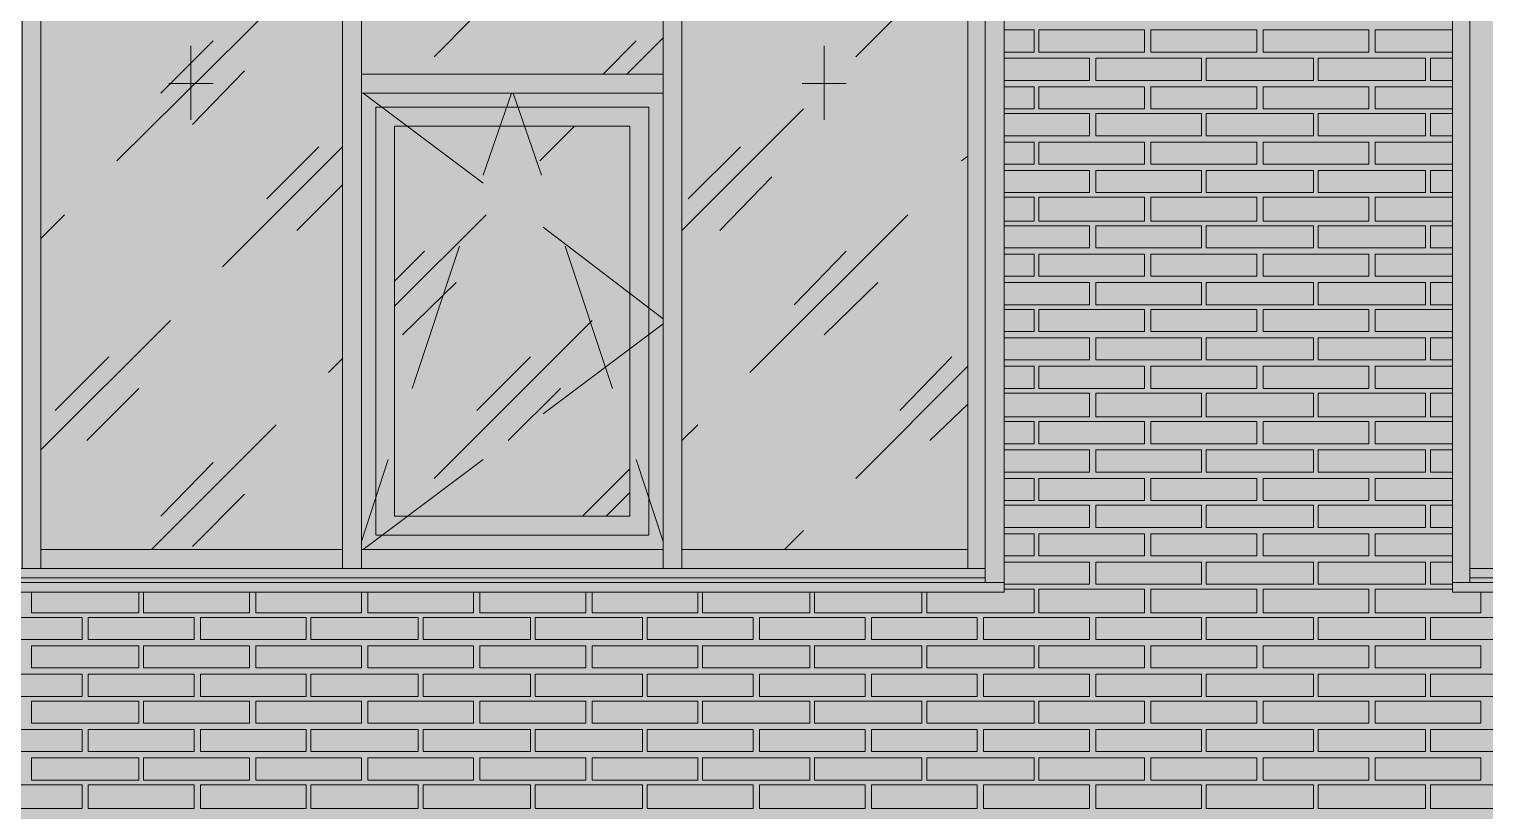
# Model space of a CAD drawing. Header units: millimetres. Extents: x -28928 to 100580, y -22867 to 36490.
# Drawn here: x 58359 to 62260, y 20492 to 22586 of the extents above; entities that cross this region are included whole.
import ezdxf

# ---------------------------------------------------------------- set-up
doc = ezdxf.new("R2010")
doc.units = ezdxf.units.MM
doc.layers.add('PDF _Геометрия', color=7, linetype='Continuous', true_color=0x8f8e8d)
doc.layers.add('PDF _Сплошная заливка', color=7, linetype='Continuous', true_color=0xffffff)

msp = doc.modelspace()

# ---------------------------------------------------------------- hatches: boundary and pattern name
at = {"layer": 'PDF _Сплошная заливка', "true_color": 0xdcd6cf, "transparency": 33554559}
msp.add_hatch(color=254, dxfattribs=at).paths.add_polyline_path([(64868.4, 16343.4), (64868.4, 19592.6), (66268.7, 19592.6), (66268.7, 16343.4), (82239.9, 16343.4), (82239.9, 30089.1), (52662.6, 30089.1), (52662.6, 16343.4), (62173.4, 16343.4), (62173.4, 19592.6), (64271.8, 19592.6), (64271.8, 16343.4)])

# ---------------------------------------------------------------- linework, layer by layer
at = {"layer": 'PDF _Геометрия', "color": 7, "lineweight": 9}
for points in [[(56174.1, 23789.5), (60971.8, 23789.5), (60971.8, 21090.3), (60971.8, 21166.4), (60971.8, 22439.9), (60971.8, 23713.4), (60971.8, 23789.5), (60921.1, 23789.5), (60921.1, 23713.4), (60921.1, 22439.9), (60921.1, 21141), (60874.5, 21141), (60874.5, 22439.9), (60874.5, 23738.7), (60921.1, 23738.7), (60921.1, 22439.9), (60921.1, 21166.4), (60921.1, 21103)], [(62270.7, 21141), (62219.9, 21141), (62219.9, 22439.9), (62219.9, 23713.4), (62219.9, 23789.5), (62173.4, 23789.5), (62173.4, 23713.4), (62173.4, 22439.9), (62173.4, 21166.4), (62173.4, 21090.3), (62173.4, 23789.5), (63171.8, 23789.5)], [(62219.9, 21103), (62219.9, 21166.4), (62219.9, 22439.9), (62219.9, 23738.7), (62270.7, 23738.7)], [(59444.5, 22511.8), (59867.6, 22939.1)], [(60574.1, 22511.8), (60874.5, 22812.2)], [(58594.1, 22232.6), (59021.4, 22655.7)], [(58712.6, 22414.5), (58852.2, 22554.1)], [(59897.2, 22465.3), (59986.1, 22554.1)], [(59960.7, 22465.3), (60058, 22562.6)], [(58793, 22541.4), (58793, 22342.6)], [(60489.5, 22541.4), (60489.5, 22342.6)], [(58797.2, 22329.9), (58936.8, 22473.7)], [(58733.7, 22439.9), (58852.2, 22439.9)], [(60430.3, 22439.9), (60548.7, 22439.9)], [(59254.1, 22414.5), (59575.7, 22173.4)], [(59575.7, 22194.5), (59651.8, 22414.5)], [(59656.1, 22414.5), (59732.2, 22194.5)], [(60108.7, 22046.4), (60434.5, 22372.2)], [(59728, 22232.6), (59821.1, 22325.7)], [(58877.6, 21949.1), (59199.1, 22270.7)], [(58996.1, 22131), (59135.7, 22270.7)], [(60125.7, 22131), (60265.3, 22270.7)], [(60857.6, 22232.6), (60874.5, 22245.3)], [(59076.4, 22046.4), (59199.1, 22169.1)], [(60210.3, 22046.4), (60349.9, 22190.3)], [(58391.1, 22025.3), (58454.5, 22088.7)], [(59338.7, 21843.4), (59584.1, 22088.7)], [(60290.7, 21665.7), (60713.7, 22088.7)], [(59736.4, 22054.9), (60058, 21809.5)], [(59385.3, 21623.4), (59512.2, 22004.1)], [(59795.7, 22004.1), (59922.6, 21623.4)], [(59338.7, 21911), (59419.1, 21991.4)], [(60409.1, 21847.6), (60548.7, 21991.4)], [(59359.9, 21767.2), (59503.7, 21906.8)], [(60489.5, 21767.2), (60633.4, 21906.8)], [(58391.1, 21458.4), (58738, 21805.3)], [(59444.5, 21382.2), (59867.6, 21805.3)], [(59736.4, 21555.7), (60058, 21796.8)], [(58429.1, 21564.1), (58573, 21708)], [(59161.1, 21665.7), (59199.1, 21703.7)], [(59558.7, 21564.1), (59702.6, 21708)], [(60692.6, 21564.1), (60832.2, 21708)], [(60574.1, 21382.2), (60874.5, 21682.6)], [(58513.7, 21483.7), (58653.4, 21623.4)], [(59643.4, 21483.7), (59783, 21623.4)], [(60773, 21483.7), (60874.5, 21581)], [(58687.2, 21191.8), (59021.4, 21526)], [(60108.7, 21483.7), (60151.1, 21526)], [(58712.6, 21280.7), (58852.2, 21424.5)], [(59249.9, 21213), (59321.8, 21433)], [(59254.1, 21191.8), (59575.7, 21433)], [(59986.1, 21433), (60058, 21213)], [(59842.2, 21280.7), (59969.1, 21407.6)], [(58797.2, 21200.3), (58936.8, 21339.9)], [(59905.7, 21280.7), (59969.1, 21344.1)], [(60383.7, 21191.8), (60434.5, 21242.6)], [(60971.8, 21107.2), (60971.8, 21103), (53178.7, 21103), (53178.7, 21107.2)], [(60921.1, 21141), (53229.5, 21141)], [(60921.1, 21115.7), (53229.5, 21115.7), (60921.1, 21115.7)], [(60921.1, 21115.7), (53229.5, 21115.7)], [(63171.8, 21107.2), (63171.8, 21103), (62173.4, 21103), (62173.4, 21107.2)], [(63121.1, 21141), (62219.9, 21141)], [(63121.1, 21115.7), (62219.9, 21115.7), (63121.1, 21115.7)], [(63121.1, 21115.7), (62219.9, 21115.7)], [(60971.8, 21103), (60971.8, 21077.6), (53178.7, 21077.6), (53178.7, 21103)], [(60971.8, 21086), (60971.8, 21077.6)], [(63171.8, 21103), (63171.8, 21077.6), (62173.4, 21077.6), (62173.4, 21103)], [(62173.4, 21077.6), (62173.4, 21086)]]:
    msp.add_lwpolyline(points, dxfattribs=at)
for points in [[(58340.3, 22439.9), (58340.3, 23738.7), (58391.1, 23738.7), (58391.1, 22439.9), (58391.1, 21141), (58340.3, 21141)], [(59199.1, 22439.9), (59199.1, 23738.7), (59249.9, 23738.7), (59249.9, 22439.9), (59249.9, 21141), (59199.1, 21141)], [(60058, 22439.9), (60058, 23738.7), (60108.7, 23738.7), (60108.7, 22439.9), (60108.7, 21141), (60058, 21141)], [(60058, 22414.5), (59249.9, 22414.5), (59249.9, 22465.3), (60058, 22465.3)], [(59288, 22376.4), (60019.9, 22376.4), (60019.9, 21229.9), (59288, 21229.9)], [(60019.9, 22376.4), (60019.9, 21229.9), (59288, 21229.9), (59288, 22376.4)], [(59969.1, 22325.7), (59338.7, 22325.7), (59338.7, 21280.7), (59969.1, 21280.7)], [(59338.7, 21280.7), (59338.7, 22325.7), (59969.1, 22325.7), (59969.1, 21280.7)], [(59199.1, 21141), (58391.1, 21141), (58391.1, 21191.8), (59199.1, 21191.8)], [(60058, 21141), (59249.9, 21141), (59249.9, 21191.8), (60058, 21191.8)], [(60874.5, 21141), (60108.7, 21141), (60108.7, 21191.8), (60874.5, 21191.8)]]:
    msp.add_lwpolyline(points, close=True, dxfattribs=at)
at = {"layer": 'PDF _Геометрия', "lineweight": 9}
for points in [[(60971.8, 22583.7), (61052.2, 22583.7), (61052.2, 22524.5), (60971.8, 22524.5)], [(62173.4, 22524.5), (61966.1, 22524.5), (61966.1, 22583.7), (62173.4, 22583.7)], [(60971.8, 22507.6), (61056.4, 22507.6), (61200.3, 22507.6), (61200.3, 22448.4), (61056.4, 22448.4), (60971.8, 22448.4)], [(62173.4, 22448.4), (62114.1, 22448.4), (62114.1, 22507.6), (62173.4, 22507.6)], [(60971.8, 22431.4), (61052.2, 22431.4), (61052.2, 22372.2), (60971.8, 22372.2)], [(62173.4, 22372.2), (61966.1, 22372.2), (61966.1, 22431.4), (62173.4, 22431.4)], [(60971.8, 22359.5), (61056.4, 22359.5), (61200.3, 22359.5), (61200.3, 22300.3), (61056.4, 22300.3), (60971.8, 22300.3)], [(62173.4, 22300.3), (62114.1, 22300.3), (62114.1, 22359.5), (62173.4, 22359.5)], [(60971.8, 22283.4), (61052.2, 22283.4), (61052.2, 22224.1), (60971.8, 22224.1)], [(62173.4, 22224.1), (61966.1, 22224.1), (61966.1, 22283.4), (62173.4, 22283.4)], [(60971.8, 22207.2), (61056.4, 22207.2), (61200.3, 22207.2), (61200.3, 22148), (61056.4, 22148), (60971.8, 22148)], [(62173.4, 22148), (62114.1, 22148), (62114.1, 22207.2), (62173.4, 22207.2)], [(60971.8, 22135.3), (61052.2, 22135.3), (61052.2, 22071.8), (60971.8, 22071.8)], [(62173.4, 22071.8), (61966.1, 22071.8), (61966.1, 22135.3), (62173.4, 22135.3)], [(60971.8, 22059.1), (61056.4, 22059.1), (61200.3, 22059.1), (61200.3, 21999.9), (61056.4, 21999.9), (60971.8, 21999.9)], [(62173.4, 21999.9), (62114.1, 21999.9), (62114.1, 22059.1), (62173.4, 22059.1)], [(60971.8, 21983), (61052.2, 21983), (61052.2, 21923.7), (60971.8, 21923.7)], [(62173.4, 21923.7), (61966.1, 21923.7), (61966.1, 21983), (62173.4, 21983)], [(60971.8, 21906.8), (61056.4, 21906.8), (61200.3, 21906.8), (61200.3, 21847.6), (61056.4, 21847.6), (60971.8, 21847.6)], [(62173.4, 21847.6), (62114.1, 21847.6), (62114.1, 21906.8), (62173.4, 21906.8)], [(60971.8, 21834.9), (61052.2, 21834.9), (61052.2, 21775.7), (60971.8, 21775.7)], [(62173.4, 21775.7), (61966.1, 21775.7), (61966.1, 21834.9), (62173.4, 21834.9)], [(60971.8, 21758.7), (61056.4, 21758.7), (61200.3, 21758.7), (61200.3, 21699.5), (61056.4, 21699.5), (60971.8, 21699.5)], [(62173.4, 21699.5), (62114.1, 21699.5), (62114.1, 21758.7), (62173.4, 21758.7)], [(60971.8, 21682.6), (61052.2, 21682.6), (61052.2, 21623.4), (60971.8, 21623.4)], [(62173.4, 21623.4), (61966.1, 21623.4), (61966.1, 21682.6), (62173.4, 21682.6)], [(60971.8, 21610.7), (61056.4, 21610.7), (61200.3, 21610.7), (61200.3, 21547.2), (61056.4, 21547.2), (60971.8, 21547.2)], [(62173.4, 21547.2), (62114.1, 21547.2), (62114.1, 21610.7), (62173.4, 21610.7)], [(60971.8, 21534.5), (61052.2, 21534.5), (61052.2, 21475.3), (60971.8, 21475.3)], [(62173.4, 21475.3), (61966.1, 21475.3), (61966.1, 21534.5), (62173.4, 21534.5)], [(60971.8, 21458.4), (61056.4, 21458.4), (61200.3, 21458.4), (61200.3, 21399.1), (61056.4, 21399.1), (60971.8, 21399.1)], [(62173.4, 21399.1), (62114.1, 21399.1), (62114.1, 21458.4), (62173.4, 21458.4)], [(60971.8, 21382.2), (61052.2, 21382.2), (61052.2, 21323), (60971.8, 21323)], [(62173.4, 21323), (61966.1, 21323), (61966.1, 21382.2), (62173.4, 21382.2)], [(60971.8, 21310.3), (61056.4, 21310.3), (61200.3, 21310.3), (61200.3, 21251), (61056.4, 21251), (60971.8, 21251)], [(62173.4, 21251), (62114.1, 21251), (62114.1, 21310.3), (62173.4, 21310.3)], [(60971.8, 21234.1), (61052.2, 21234.1), (61052.2, 21174.9), (60971.8, 21174.9)], [(62173.4, 21174.9), (61966.1, 21174.9), (61966.1, 21234.1), (62173.4, 21234.1)], [(60971.8, 21158), (61056.4, 21158), (61200.3, 21158), (61200.3, 21098.7), (61056.4, 21098.7), (60971.8, 21098.7)], [(62173.4, 21098.7), (62114.1, 21098.7), (62114.1, 21158), (62173.4, 21158)], [(58653.4, 21077.6), (58653.4, 21022.6), (58365.7, 21022.6), (58365.7, 21077.6)], [(58949.5, 21077.6), (58949.5, 21022.6), (58666.1, 21022.6), (58666.1, 21077.6)], [(59249.9, 21077.6), (59249.9, 21022.6), (58966.4, 21022.6), (58966.4, 21077.6)], [(59550.3, 21077.6), (59550.3, 21022.6), (59266.8, 21022.6), (59266.8, 21077.6)], [(59850.7, 21077.6), (59850.7, 21022.6), (59567.2, 21022.6), (59567.2, 21077.6)], [(60151.1, 21077.6), (60151.1, 21022.6), (59867.6, 21022.6), (59867.6, 21077.6)], [(60451.4, 21077.6), (60451.4, 21022.6), (60163.7, 21022.6), (60163.7, 21077.6)], [(60751.8, 21077.6), (60751.8, 21022.6), (60464.1, 21022.6), (60464.1, 21077.6)], [(60971.8, 21086), (61052.2, 21086), (61052.2, 21022.6), (60764.5, 21022.6), (60764.5, 21077.6)], [(62249.5, 21077.6), (62249.5, 21022.6), (61966.1, 21022.6), (61966.1, 21086), (62173.4, 21086)]]:
    msp.add_lwpolyline(points, dxfattribs=at)
for points in [[(61348.4, 22583.7), (61348.4, 22524.5), (61064.9, 22524.5), (61064.9, 22583.7)], [(61648.7, 22583.7), (61648.7, 22524.5), (61365.3, 22524.5), (61365.3, 22583.7)], [(61949.1, 22583.7), (61949.1, 22524.5), (61665.7, 22524.5), (61665.7, 22583.7)], [(61500.7, 22448.4), (61356.8, 22448.4), (61217.2, 22448.4), (61217.2, 22507.6), (61356.8, 22507.6), (61500.7, 22507.6)], [(61801.1, 22448.4), (61657.2, 22448.4), (61513.4, 22448.4), (61513.4, 22507.6), (61657.2, 22507.6), (61801.1, 22507.6)], [(62101.4, 22448.4), (61957.6, 22448.4), (61813.7, 22448.4), (61813.7, 22507.6), (61957.6, 22507.6), (62101.4, 22507.6)], [(61348.4, 22431.4), (61348.4, 22372.2), (61064.9, 22372.2), (61064.9, 22431.4)], [(61648.7, 22431.4), (61648.7, 22372.2), (61365.3, 22372.2), (61365.3, 22431.4)], [(61949.1, 22431.4), (61949.1, 22372.2), (61665.7, 22372.2), (61665.7, 22431.4)], [(61500.7, 22300.3), (61356.8, 22300.3), (61217.2, 22300.3), (61217.2, 22359.5), (61356.8, 22359.5), (61500.7, 22359.5)], [(61801.1, 22300.3), (61657.2, 22300.3), (61513.4, 22300.3), (61513.4, 22359.5), (61657.2, 22359.5), (61801.1, 22359.5)], [(62101.4, 22300.3), (61957.6, 22300.3), (61813.7, 22300.3), (61813.7, 22359.5), (61957.6, 22359.5), (62101.4, 22359.5)], [(61348.4, 22283.4), (61348.4, 22224.1), (61064.9, 22224.1), (61064.9, 22283.4)], [(61648.7, 22283.4), (61648.7, 22224.1), (61365.3, 22224.1), (61365.3, 22283.4)], [(61949.1, 22283.4), (61949.1, 22224.1), (61665.7, 22224.1), (61665.7, 22283.4)], [(61500.7, 22148), (61356.8, 22148), (61217.2, 22148), (61217.2, 22207.2), (61356.8, 22207.2), (61500.7, 22207.2)], [(61801.1, 22148), (61657.2, 22148), (61513.4, 22148), (61513.4, 22207.2), (61657.2, 22207.2), (61801.1, 22207.2)], [(62101.4, 22148), (61957.6, 22148), (61813.7, 22148), (61813.7, 22207.2), (61957.6, 22207.2), (62101.4, 22207.2)], [(61348.4, 22135.3), (61348.4, 22071.8), (61064.9, 22071.8), (61064.9, 22135.3)], [(61648.7, 22135.3), (61648.7, 22071.8), (61365.3, 22071.8), (61365.3, 22135.3)], [(61949.1, 22135.3), (61949.1, 22071.8), (61665.7, 22071.8), (61665.7, 22135.3)], [(61500.7, 21999.9), (61356.8, 21999.9), (61217.2, 21999.9), (61217.2, 22059.1), (61356.8, 22059.1), (61500.7, 22059.1)], [(61801.1, 21999.9), (61657.2, 21999.9), (61513.4, 21999.9), (61513.4, 22059.1), (61657.2, 22059.1), (61801.1, 22059.1)], [(62101.4, 21999.9), (61957.6, 21999.9), (61813.7, 21999.9), (61813.7, 22059.1), (61957.6, 22059.1), (62101.4, 22059.1)], [(61348.4, 21983), (61348.4, 21923.7), (61064.9, 21923.7), (61064.9, 21983)], [(61648.7, 21983), (61648.7, 21923.7), (61365.3, 21923.7), (61365.3, 21983)], [(61949.1, 21983), (61949.1, 21923.7), (61665.7, 21923.7), (61665.7, 21983)], [(61500.7, 21847.6), (61356.8, 21847.6), (61217.2, 21847.6), (61217.2, 21906.8), (61356.8, 21906.8), (61500.7, 21906.8)], [(61801.1, 21847.6), (61657.2, 21847.6), (61513.4, 21847.6), (61513.4, 21906.8), (61657.2, 21906.8), (61801.1, 21906.8)], [(62101.4, 21847.6), (61957.6, 21847.6), (61813.7, 21847.6), (61813.7, 21906.8), (61957.6, 21906.8), (62101.4, 21906.8)], [(61348.4, 21834.9), (61348.4, 21775.7), (61064.9, 21775.7), (61064.9, 21834.9)], [(61648.7, 21834.9), (61648.7, 21775.7), (61365.3, 21775.7), (61365.3, 21834.9)], [(61949.1, 21834.9), (61949.1, 21775.7), (61665.7, 21775.7), (61665.7, 21834.9)], [(61500.7, 21699.5), (61356.8, 21699.5), (61217.2, 21699.5), (61217.2, 21758.7), (61356.8, 21758.7), (61500.7, 21758.7)], [(61801.1, 21699.5), (61657.2, 21699.5), (61513.4, 21699.5), (61513.4, 21758.7), (61657.2, 21758.7), (61801.1, 21758.7)], [(62101.4, 21699.5), (61957.6, 21699.5), (61813.7, 21699.5), (61813.7, 21758.7), (61957.6, 21758.7), (62101.4, 21758.7)], [(61348.4, 21682.6), (61348.4, 21623.4), (61064.9, 21623.4), (61064.9, 21682.6)], [(61648.7, 21682.6), (61648.7, 21623.4), (61365.3, 21623.4), (61365.3, 21682.6)], [(61949.1, 21682.6), (61949.1, 21623.4), (61665.7, 21623.4), (61665.7, 21682.6)], [(61500.7, 21547.2), (61356.8, 21547.2), (61217.2, 21547.2), (61217.2, 21610.7), (61356.8, 21610.7), (61500.7, 21610.7)], [(61801.1, 21547.2), (61657.2, 21547.2), (61513.4, 21547.2), (61513.4, 21610.7), (61657.2, 21610.7), (61801.1, 21610.7)], [(62101.4, 21547.2), (61957.6, 21547.2), (61813.7, 21547.2), (61813.7, 21610.7), (61957.6, 21610.7), (62101.4, 21610.7)], [(61348.4, 21534.5), (61348.4, 21475.3), (61064.9, 21475.3), (61064.9, 21534.5)], [(61648.7, 21534.5), (61648.7, 21475.3), (61365.3, 21475.3), (61365.3, 21534.5)], [(61949.1, 21534.5), (61949.1, 21475.3), (61665.7, 21475.3), (61665.7, 21534.5)], [(61500.7, 21399.1), (61356.8, 21399.1), (61217.2, 21399.1), (61217.2, 21458.4), (61356.8, 21458.4), (61500.7, 21458.4)], [(61801.1, 21399.1), (61657.2, 21399.1), (61513.4, 21399.1), (61513.4, 21458.4), (61657.2, 21458.4), (61801.1, 21458.4)], [(62101.4, 21399.1), (61957.6, 21399.1), (61813.7, 21399.1), (61813.7, 21458.4), (61957.6, 21458.4), (62101.4, 21458.4)], [(61348.4, 21382.2), (61348.4, 21323), (61064.9, 21323), (61064.9, 21382.2)], [(61648.7, 21382.2), (61648.7, 21323), (61365.3, 21323), (61365.3, 21382.2)], [(61949.1, 21382.2), (61949.1, 21323), (61665.7, 21323), (61665.7, 21382.2)], [(61500.7, 21251), (61356.8, 21251), (61217.2, 21251), (61217.2, 21310.3), (61356.8, 21310.3), (61500.7, 21310.3)], [(61801.1, 21251), (61657.2, 21251), (61513.4, 21251), (61513.4, 21310.3), (61657.2, 21310.3), (61801.1, 21310.3)], [(62101.4, 21251), (61957.6, 21251), (61813.7, 21251), (61813.7, 21310.3), (61957.6, 21310.3), (62101.4, 21310.3)], [(61348.4, 21234.1), (61348.4, 21174.9), (61064.9, 21174.9), (61064.9, 21234.1)], [(61648.7, 21234.1), (61648.7, 21174.9), (61365.3, 21174.9), (61365.3, 21234.1)], [(61949.1, 21234.1), (61949.1, 21174.9), (61665.7, 21174.9), (61665.7, 21234.1)], [(61500.7, 21098.7), (61356.8, 21098.7), (61217.2, 21098.7), (61217.2, 21158), (61356.8, 21158), (61500.7, 21158)], [(61801.1, 21098.7), (61657.2, 21098.7), (61513.4, 21098.7), (61513.4, 21158), (61657.2, 21158), (61801.1, 21158)], [(62101.4, 21098.7), (61957.6, 21098.7), (61813.7, 21098.7), (61813.7, 21158), (61957.6, 21158), (62101.4, 21158)], [(61348.4, 21086), (61348.4, 21022.6), (61064.9, 21022.6), (61064.9, 21086)], [(61648.7, 21086), (61648.7, 21022.6), (61365.3, 21022.6), (61365.3, 21086)], [(61949.1, 21086), (61949.1, 21022.6), (61665.7, 21022.6), (61665.7, 21086)], [(58501.1, 20950.7), (58361.4, 20950.7), (58217.6, 20950.7), (58217.6, 21009.9), (58361.4, 21009.9), (58501.1, 21009.9)], [(58801.4, 20950.7), (58657.6, 20950.7), (58518, 20950.7), (58518, 21009.9), (58657.6, 21009.9), (58801.4, 21009.9)], [(59101.8, 20950.7), (58958, 20950.7), (58818.4, 20950.7), (58818.4, 21009.9), (58958, 21009.9), (59101.8, 21009.9)], [(59402.2, 20950.7), (59258.4, 20950.7), (59114.5, 20950.7), (59114.5, 21009.9), (59258.4, 21009.9), (59402.2, 21009.9)], [(59702.6, 20950.7), (59558.7, 20950.7), (59414.9, 20950.7), (59414.9, 21009.9), (59558.7, 21009.9), (59702.6, 21009.9)], [(60003, 20950.7), (59859.1, 20950.7), (59715.3, 20950.7), (59715.3, 21009.9), (59859.1, 21009.9), (60003, 21009.9)], [(60299.1, 20950.7), (60159.5, 20950.7), (60015.7, 20950.7), (60015.7, 21009.9), (60159.5, 21009.9), (60299.1, 21009.9)], [(60599.5, 20950.7), (60459.9, 20950.7), (60316.1, 20950.7), (60316.1, 21009.9), (60459.9, 21009.9), (60599.5, 21009.9)], [(60899.9, 20950.7), (60756.1, 20950.7), (60616.4, 20950.7), (60616.4, 21009.9), (60756.1, 21009.9), (60899.9, 21009.9)], [(61200.3, 20950.7), (61056.4, 20950.7), (60916.8, 20950.7), (60916.8, 21009.9), (61056.4, 21009.9), (61200.3, 21009.9)], [(61500.7, 20950.7), (61356.8, 20950.7), (61217.2, 20950.7), (61217.2, 21009.9), (61356.8, 21009.9), (61500.7, 21009.9)], [(61801.1, 20950.7), (61657.2, 20950.7), (61513.4, 20950.7), (61513.4, 21009.9), (61657.2, 21009.9), (61801.1, 21009.9)], [(62101.4, 20950.7), (61957.6, 20950.7), (61813.7, 20950.7), (61813.7, 21009.9), (61957.6, 21009.9), (62101.4, 21009.9)], [(62397.6, 20950.7), (62258, 20950.7), (62114.1, 20950.7), (62114.1, 21009.9), (62258, 21009.9), (62397.6, 21009.9)], [(58653.4, 20933.7), (58653.4, 20874.5), (58365.7, 20874.5), (58365.7, 20933.7)], [(58949.5, 20933.7), (58949.5, 20874.5), (58666.1, 20874.5), (58666.1, 20933.7)], [(59249.9, 20933.7), (59249.9, 20874.5), (58966.4, 20874.5), (58966.4, 20933.7)], [(59550.3, 20933.7), (59550.3, 20874.5), (59266.8, 20874.5), (59266.8, 20933.7)], [(59850.7, 20933.7), (59850.7, 20874.5), (59567.2, 20874.5), (59567.2, 20933.7)], [(60151.1, 20933.7), (60151.1, 20874.5), (59867.6, 20874.5), (59867.6, 20933.7)], [(60451.4, 20933.7), (60451.4, 20874.5), (60163.7, 20874.5), (60163.7, 20933.7)], [(60751.8, 20933.7), (60751.8, 20874.5), (60464.1, 20874.5), (60464.1, 20933.7)], [(61052.2, 20933.7), (61052.2, 20874.5), (60764.5, 20874.5), (60764.5, 20933.7)], [(61348.4, 20933.7), (61348.4, 20874.5), (61064.9, 20874.5), (61064.9, 20933.7)], [(61648.7, 20933.7), (61648.7, 20874.5), (61365.3, 20874.5), (61365.3, 20933.7)], [(61949.1, 20933.7), (61949.1, 20874.5), (61665.7, 20874.5), (61665.7, 20933.7)], [(62249.5, 20933.7), (62249.5, 20874.5), (61966.1, 20874.5), (61966.1, 20933.7)], [(58501.1, 20798.4), (58361.4, 20798.4), (58217.6, 20798.4), (58217.6, 20857.6), (58361.4, 20857.6), (58501.1, 20857.6)], [(58801.4, 20798.4), (58657.6, 20798.4), (58518, 20798.4), (58518, 20857.6), (58657.6, 20857.6), (58801.4, 20857.6)], [(59101.8, 20798.4), (58958, 20798.4), (58818.4, 20798.4), (58818.4, 20857.6), (58958, 20857.6), (59101.8, 20857.6)], [(59402.2, 20798.4), (59258.4, 20798.4), (59114.5, 20798.4), (59114.5, 20857.6), (59258.4, 20857.6), (59402.2, 20857.6)], [(59702.6, 20798.4), (59558.7, 20798.4), (59414.9, 20798.4), (59414.9, 20857.6), (59558.7, 20857.6), (59702.6, 20857.6)], [(60003, 20798.4), (59859.1, 20798.4), (59715.3, 20798.4), (59715.3, 20857.6), (59859.1, 20857.6), (60003, 20857.6)], [(60299.1, 20798.4), (60159.5, 20798.4), (60015.7, 20798.4), (60015.7, 20857.6), (60159.5, 20857.6), (60299.1, 20857.6)], [(60599.5, 20798.4), (60459.9, 20798.4), (60316.1, 20798.4), (60316.1, 20857.6), (60459.9, 20857.6), (60599.5, 20857.6)], [(60899.9, 20798.4), (60756.1, 20798.4), (60616.4, 20798.4), (60616.4, 20857.6), (60756.1, 20857.6), (60899.9, 20857.6)], [(61200.3, 20798.4), (61056.4, 20798.4), (60916.8, 20798.4), (60916.8, 20857.6), (61056.4, 20857.6), (61200.3, 20857.6)], [(61500.7, 20798.4), (61356.8, 20798.4), (61217.2, 20798.4), (61217.2, 20857.6), (61356.8, 20857.6), (61500.7, 20857.6)], [(61801.1, 20798.4), (61657.2, 20798.4), (61513.4, 20798.4), (61513.4, 20857.6), (61657.2, 20857.6), (61801.1, 20857.6)], [(62101.4, 20798.4), (61957.6, 20798.4), (61813.7, 20798.4), (61813.7, 20857.6), (61957.6, 20857.6), (62101.4, 20857.6)], [(62397.6, 20798.4), (62258, 20798.4), (62114.1, 20798.4), (62114.1, 20857.6), (62258, 20857.6), (62397.6, 20857.6)], [(58653.4, 20785.7), (58653.4, 20726.4), (58365.7, 20726.4), (58365.7, 20785.7)], [(58949.5, 20785.7), (58949.5, 20726.4), (58666.1, 20726.4), (58666.1, 20785.7)], [(59249.9, 20785.7), (59249.9, 20726.4), (58966.4, 20726.4), (58966.4, 20785.7)], [(59550.3, 20785.7), (59550.3, 20726.4), (59266.8, 20726.4), (59266.8, 20785.7)], [(59850.7, 20785.7), (59850.7, 20726.4), (59567.2, 20726.4), (59567.2, 20785.7)], [(60151.1, 20785.7), (60151.1, 20726.4), (59867.6, 20726.4), (59867.6, 20785.7)], [(60451.4, 20785.7), (60451.4, 20726.4), (60163.7, 20726.4), (60163.7, 20785.7)], [(60751.8, 20785.7), (60751.8, 20726.4), (60464.1, 20726.4), (60464.1, 20785.7)], [(61052.2, 20785.7), (61052.2, 20726.4), (60764.5, 20726.4), (60764.5, 20785.7)], [(61348.4, 20785.7), (61348.4, 20726.4), (61064.9, 20726.4), (61064.9, 20785.7)], [(61648.7, 20785.7), (61648.7, 20726.4), (61365.3, 20726.4), (61365.3, 20785.7)], [(61949.1, 20785.7), (61949.1, 20726.4), (61665.7, 20726.4), (61665.7, 20785.7)], [(62249.5, 20785.7), (62249.5, 20726.4), (61966.1, 20726.4), (61966.1, 20785.7)], [(58501.1, 20650.3), (58361.4, 20650.3), (58217.6, 20650.3), (58217.6, 20709.5), (58361.4, 20709.5), (58501.1, 20709.5)], [(58801.4, 20650.3), (58657.6, 20650.3), (58518, 20650.3), (58518, 20709.5), (58657.6, 20709.5), (58801.4, 20709.5)], [(59101.8, 20650.3), (58958, 20650.3), (58818.4, 20650.3), (58818.4, 20709.5), (58958, 20709.5), (59101.8, 20709.5)], [(59402.2, 20650.3), (59258.4, 20650.3), (59114.5, 20650.3), (59114.5, 20709.5), (59258.4, 20709.5), (59402.2, 20709.5)], [(59702.6, 20650.3), (59558.7, 20650.3), (59414.9, 20650.3), (59414.9, 20709.5), (59558.7, 20709.5), (59702.6, 20709.5)], [(60003, 20650.3), (59859.1, 20650.3), (59715.3, 20650.3), (59715.3, 20709.5), (59859.1, 20709.5), (60003, 20709.5)], [(60299.1, 20650.3), (60159.5, 20650.3), (60015.7, 20650.3), (60015.7, 20709.5), (60159.5, 20709.5), (60299.1, 20709.5)], [(60599.5, 20650.3), (60459.9, 20650.3), (60316.1, 20650.3), (60316.1, 20709.5), (60459.9, 20709.5), (60599.5, 20709.5)], [(60899.9, 20650.3), (60756.1, 20650.3), (60616.4, 20650.3), (60616.4, 20709.5), (60756.1, 20709.5), (60899.9, 20709.5)], [(61200.3, 20650.3), (61056.4, 20650.3), (60916.8, 20650.3), (60916.8, 20709.5), (61056.4, 20709.5), (61200.3, 20709.5)], [(61500.7, 20650.3), (61356.8, 20650.3), (61217.2, 20650.3), (61217.2, 20709.5), (61356.8, 20709.5), (61500.7, 20709.5)], [(61801.1, 20650.3), (61657.2, 20650.3), (61513.4, 20650.3), (61513.4, 20709.5), (61657.2, 20709.5), (61801.1, 20709.5)], [(62101.4, 20650.3), (61957.6, 20650.3), (61813.7, 20650.3), (61813.7, 20709.5), (61957.6, 20709.5), (62101.4, 20709.5)], [(62397.6, 20650.3), (62258, 20650.3), (62114.1, 20650.3), (62114.1, 20709.5), (62258, 20709.5), (62397.6, 20709.5)], [(58653.4, 20633.4), (58653.4, 20574.1), (58365.7, 20574.1), (58365.7, 20633.4)], [(58949.5, 20633.4), (58949.5, 20574.1), (58666.1, 20574.1), (58666.1, 20633.4)], [(59249.9, 20633.4), (59249.9, 20574.1), (58966.4, 20574.1), (58966.4, 20633.4)], [(59550.3, 20633.4), (59550.3, 20574.1), (59266.8, 20574.1), (59266.8, 20633.4)], [(59850.7, 20633.4), (59850.7, 20574.1), (59567.2, 20574.1), (59567.2, 20633.4)], [(60151.1, 20633.4), (60151.1, 20574.1), (59867.6, 20574.1), (59867.6, 20633.4)], [(60451.4, 20633.4), (60451.4, 20574.1), (60163.7, 20574.1), (60163.7, 20633.4)], [(60751.8, 20633.4), (60751.8, 20574.1), (60464.1, 20574.1), (60464.1, 20633.4)], [(61052.2, 20633.4), (61052.2, 20574.1), (60764.5, 20574.1), (60764.5, 20633.4)], [(61348.4, 20633.4), (61348.4, 20574.1), (61064.9, 20574.1), (61064.9, 20633.4)], [(61648.7, 20633.4), (61648.7, 20574.1), (61365.3, 20574.1), (61365.3, 20633.4)], [(61949.1, 20633.4), (61949.1, 20574.1), (61665.7, 20574.1), (61665.7, 20633.4)], [(62249.5, 20633.4), (62249.5, 20574.1), (61966.1, 20574.1), (61966.1, 20633.4)], [(58501.1, 20498), (58361.4, 20498), (58217.6, 20498), (58217.6, 20561.4), (58361.4, 20561.4), (58501.1, 20561.4)], [(58801.4, 20498), (58657.6, 20498), (58518, 20498), (58518, 20561.4), (58657.6, 20561.4), (58801.4, 20561.4)], [(59101.8, 20498), (58958, 20498), (58818.4, 20498), (58818.4, 20561.4), (58958, 20561.4), (59101.8, 20561.4)], [(59402.2, 20498), (59258.4, 20498), (59114.5, 20498), (59114.5, 20561.4), (59258.4, 20561.4), (59402.2, 20561.4)], [(59702.6, 20498), (59558.7, 20498), (59414.9, 20498), (59414.9, 20561.4), (59558.7, 20561.4), (59702.6, 20561.4)], [(60003, 20498), (59859.1, 20498), (59715.3, 20498), (59715.3, 20561.4), (59859.1, 20561.4), (60003, 20561.4)], [(60299.1, 20498), (60159.5, 20498), (60015.7, 20498), (60015.7, 20561.4), (60159.5, 20561.4), (60299.1, 20561.4)], [(60599.5, 20498), (60459.9, 20498), (60316.1, 20498), (60316.1, 20561.4), (60459.9, 20561.4), (60599.5, 20561.4)], [(60899.9, 20498), (60756.1, 20498), (60616.4, 20498), (60616.4, 20561.4), (60756.1, 20561.4), (60899.9, 20561.4)], [(61200.3, 20498), (61056.4, 20498), (60916.8, 20498), (60916.8, 20561.4), (61056.4, 20561.4), (61200.3, 20561.4)], [(61500.7, 20498), (61356.8, 20498), (61217.2, 20498), (61217.2, 20561.4), (61356.8, 20561.4), (61500.7, 20561.4)], [(61801.1, 20498), (61657.2, 20498), (61513.4, 20498), (61513.4, 20561.4), (61657.2, 20561.4), (61801.1, 20561.4)], [(62101.4, 20498), (61957.6, 20498), (61813.7, 20498), (61813.7, 20561.4), (61957.6, 20561.4), (62101.4, 20561.4)], [(62397.6, 20498), (62258, 20498), (62114.1, 20498), (62114.1, 20561.4), (62258, 20561.4), (62397.6, 20561.4)]]:
    msp.add_lwpolyline(points, close=True, dxfattribs=at)
at = {"layer": 'PDF _Сплошная заливка', "lineweight": 9, "transparency": 33554559}
for points in [[(58391.1, 23688), (58391.1, 21191.8), (59199.1, 23688), (59199.1, 21191.8)], [(59249.9, 23688), (59249.9, 22465.3), (60057.9, 23688), (60057.9, 22465.3)], [(60108.7, 23688), (60108.7, 21191.8), (60874.5, 23688), (60874.5, 21191.8)], [(59338.7, 22325.7), (59338.7, 21280.7), (59969.1, 22325.7), (59969.1, 21280.7)]]:
    msp.add_solid(points, dxfattribs=at)

doc.saveas('drawing.dxf')
